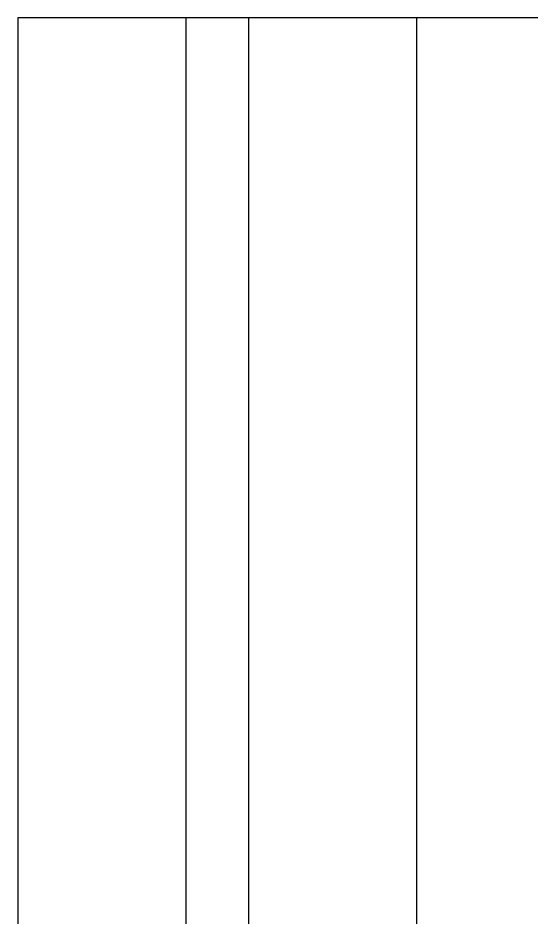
# Model space of a CAD drawing. Extents: x 1725261 to 1937680, y 860327 to 1571294.
# Drawn here: x 1831691.6 to 1831837.3, y 1215732.9 to 1215988.3 of the extents above; entities that cross this region are included whole.
import ezdxf

# ---------------------------------------------------------------- set-up
doc = ezdxf.new("R2010")
doc.units = 0
doc.header["$LTSCALE"] = 1000
doc.header["$MEASUREMENT"] = 0

msp = doc.modelspace()

# ---------------------------------------------------------------- linework, layer by layer
at = {"linetype": 'Continuous'}
for p, q in [((1831691.64, 1215988.29), (1831691.64, 1211247.26)), ((1831840.47, 1215988.29), (1831691.64, 1215988.29)), ((1831739.26, 1215988.29), (1831739.26, 1211247.26)), ((1831757.12, 1215988.29), (1831757.12, 1211247.26)), ((1831804.75, 1215988.29), (1831804.75, 1211247.26))]:
    msp.add_line(p, q, dxfattribs=at)

doc.saveas('drawing.dxf')
